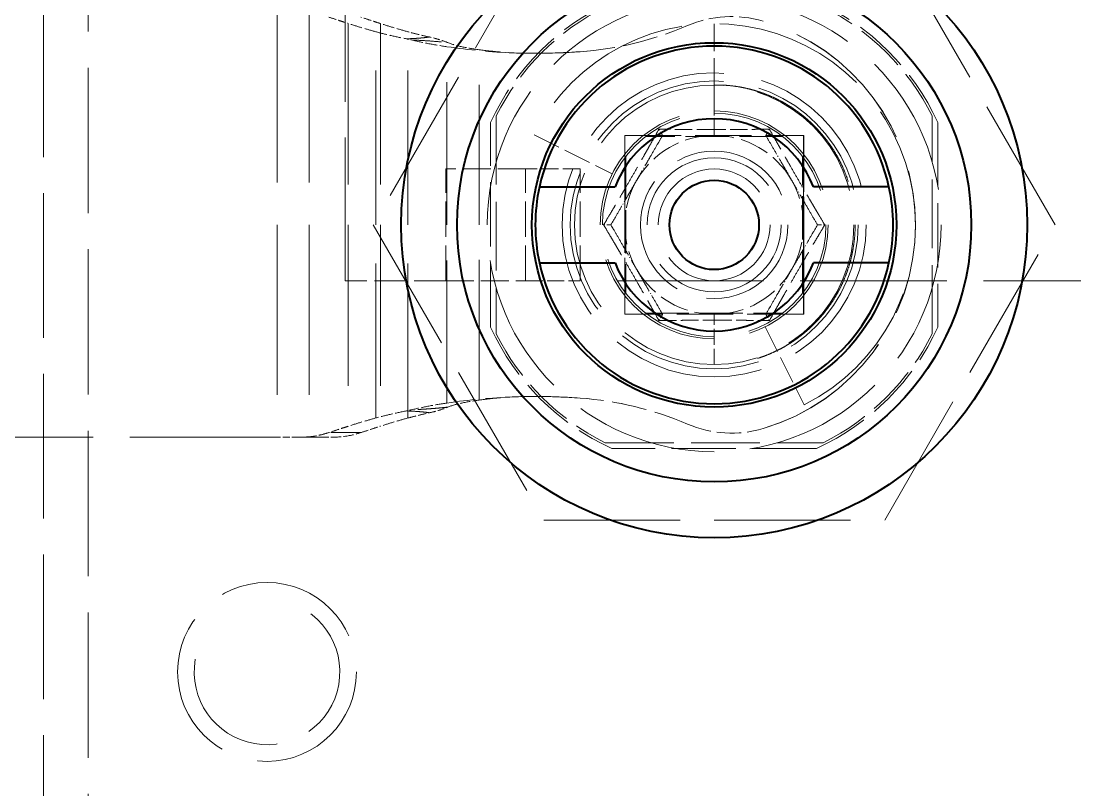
# Model space of a CAD drawing. Header units: millimetres. Extents: x 0 to 2523, y 0 to 1782.
# Drawn here: x 814.28 to 861.41, y 1137.95 to 1172.35 of the extents above; entities that cross this region are included whole.
import ezdxf

# ---------------------------------------------------------------- set-up
doc = ezdxf.new("R2010")
doc.units = ezdxf.units.MM
doc.header["$LTSCALE"] = 3
doc.linetypes.add('DASHED', pattern=[0.2067, 0.1654, -0.0413])
for name, color, linetype, lineweight in [('가려진 것(ISO)', 2, 'DASHED', 18), ('가려진 좁은 것(ISO)', 2, 'DASHED', 18), ('가시적인 것(ISO)', 3, 'Continuous', 40)]:
    doc.layers.add(name, color=color, linetype=linetype, lineweight=lineweight)

msp = doc.modelspace()

# ---------------------------------------------------------------- linework, layer by layer
at = {"layer": '가려진 것(ISO)', "ltscale": 12.901145}
msp.add_line((828.7766, 1160.733), (828.7766, 1280.733), dxfattribs=at)
at = {"layer": '가려진 것(ISO)', "ltscale": 13.03146}
msp.add_line((815.2766, 463.233), (815.2766, 1263.233), dxfattribs=at)
at = {"layer": '가려진 것(ISO)', "ltscale": 13.098612}
msp.add_line((817.2766, 465.233), (817.2766, 1261.233), dxfattribs=at)
at = {"layer": '가려진 것(ISO)', "ltscale": 12.296404}
for p, q in [((837.6516, 1176.4399), (830.0266, 1163.233)), ((860.5266, 1163.233), (852.9016, 1176.4399)), ((830.0266, 1163.233), (837.6516, 1150.0261)), ((852.9016, 1150.0261), (860.5266, 1163.233)), ((837.6516, 1150.0261), (852.9016, 1150.0261))]:
    msp.add_line(p, q, dxfattribs=at)
at = {"layer": '가려진 것(ISO)', "ltscale": 6.187803}
for p, q in [((835.5266, 1168.1061), (835.5266, 1158.3598)), ((855.0266, 1158.3598), (855.0266, 1168.1061)), ((840.4034, 1153.483), (850.1497, 1153.483))]:
    msp.add_line(p, q, dxfattribs=at)
at = {"layer": '가려진 것(ISO)', "ltscale": 5.818844}
for p, q in [((835.2766, 1158.6504), (835.2766, 1167.8156)), ((855.2766, 1167.8156), (855.2766, 1158.6504)), ((849.8591, 1153.233), (840.694, 1153.233))]:
    msp.add_line(p, q, dxfattribs=at)
at = {"layer": '가려진 것(ISO)', "ltscale": 2.476006}
for p, q in [((837.2261, 1167.2567), (840.7146, 1165.5131)), ((847.5567, 1158.6711), (849.3003, 1155.1825))]:
    msp.add_line(p, q, dxfattribs=at)
at = {"layer": '가려진 것(ISO)', "ltscale": 5.079091}
for p, q in [((841.2766, 1159.233), (841.2766, 1167.233)), ((841.2783, 1159.233), (841.2783, 1167.233)), ((849.2766, 1167.233), (849.2766, 1159.233)), ((849.2783, 1167.233), (849.2783, 1159.233))]:
    msp.add_line(p, q, dxfattribs=at)
at = {"layer": '가려진 것(ISO)', "ltscale": 2.539495}
for p, q in [((841.2766, 1167.233), (841.2783, 1167.233)), ((841.2766, 1159.233), (841.2783, 1159.233)), ((846.0481, 1153.9164), (846.0498, 1153.9164))]:
    msp.add_line(p, q, dxfattribs=at)
at = {"layer": '가려진 것(ISO)', "ltscale": 5.079092}
for p, q in [((841.2783, 1167.233), (849.2783, 1167.233)), ((849.2783, 1159.233), (841.2783, 1159.233))]:
    msp.add_line(p, q, dxfattribs=at)
at = {"layer": '가려진 것(ISO)', "ltscale": 3.892509}
for p, q in [((848.3421, 1167.183), (842.211, 1167.183)), ((841.3266, 1166.2985), (841.3266, 1160.1674)), ((849.2266, 1160.1674), (849.2266, 1166.2985)), ((842.211, 1159.283), (848.3421, 1159.283))]:
    msp.add_line(p, q, dxfattribs=at)
at = {"layer": '가려진 것(ISO)', "ltscale": 3.174394}
for p, q in [((833.2783, 1160.733), (833.2783, 1165.733)), ((839.2783, 1160.733), (839.2783, 1165.733)), ((839.2789, 1160.733), (839.2789, 1165.733))]:
    msp.add_line(p, q, dxfattribs=at)
at = {"layer": '가려진 것(ISO)', "ltscale": 2.520347}
for p, q in [((836.844, 1165.733), (833.2783, 1165.733)), ((833.2783, 1160.733), (836.844, 1160.733))]:
    msp.add_line(p, q, dxfattribs=at)
at = {"layer": '가려진 것(ISO)', "ltscale": 1.545837}
for p, q in [((839.2789, 1165.733), (836.844, 1165.733)), ((836.844, 1160.733), (839.2789, 1160.733))]:
    msp.add_line(p, q, dxfattribs=at)
at = {"layer": '가려진 것(ISO)', "ltscale": 2.858026}
msp.add_line((833.2783, 1160.733), (828.7766, 1160.733), dxfattribs=at)
at = {"layer": '가려진 것(ISO)', "ltscale": 13.228595}
msp.add_line((1101.7766, 1160.733), (839.2789, 1160.733), dxfattribs=at)
at = {"layer": '가려진 것(ISO)', "ltscale": 13.266974}
msp.add_line((825.7306, 1153.733), (809.2769, 1153.733), dxfattribs=at)
at = {"layer": '가려진 것(ISO)', "ltscale": 0.617843}
msp.add_line((826.6978, 1153.733), (825.7306, 1153.733), dxfattribs=at)
at = {"layer": '가려진 것(ISO)', "ltscale": 2.698401}
msp.add_line((826.6978, 1153.733), (828.133, 1153.733), dxfattribs=at)
at = {"layer": '가려진 것(ISO)', "ltscale": 12.855655}
msp.add_circle((845.2766, 1163.233), 10.15, dxfattribs=at)
at = {"layer": '가려진 것(ISO)', "ltscale": 13.780249}
msp.add_circle((845.2766, 1163.233), 6.8, dxfattribs=at)
at = {"layer": '가려진 것(ISO)', "ltscale": 12.918983}
msp.add_circle((845.2766, 1163.233), 5.1, dxfattribs=at)
at = {"layer": '가려진 것(ISO)', "ltscale": 12.665669}
for radius in [5, 2.5]:
    msp.add_circle((845.2766, 1163.233), radius, dxfattribs=at)
at = {"layer": '가려진 것(ISO)', "ltscale": 15.198803}
msp.add_circle((845.2766, 1163.233), 3, dxfattribs=at)
at = {"layer": '가려진 것(ISO)', "ltscale": 13.510047}
msp.add_circle((825.2766, 1143.233), 4, dxfattribs=at)
at = {"layer": '가려진 것(ISO)', "ltscale": 4.968216}
for start, end in [(114.61998, 155.38002), (24.61998, 65.38002), (204.61998, 245.38002), (294.61998, 335.38002)]:
    msp.add_arc((845.2766, 1163.233), 11, start, end, dxfattribs=at)
at = {"layer": '가려진 것(ISO)', "ltscale": 4.455295}
for start, end in [(116.55631, 153.44369), (26.55631, 63.44369), (206.55631, 243.44369), (296.55631, 333.44369)]:
    msp.add_arc((845.2766, 1163.233), 10.9, start, end, dxfattribs=at)
at = {"layer": '가려진 것(ISO)', "ltscale": 13.73512}
msp.add_arc((845.2766, 1163.233), 9, 296.55631, 153.44369, dxfattribs=at)
at = {"layer": '가려진 것(ISO)', "ltscale": 2.659358}
for start, end in [(90, 150), (30, 90), (150, 210), (330, 30), (210, 270), (270, 330)]:
    msp.add_arc((845.2766, 1163.233), 4, start, end, dxfattribs=at)
at = {"layer": '가려진 것(ISO)', "ltscale": 12.371826}
msp.add_arc((825.2766, 1143.233), 3.256, 170, 80, dxfattribs=at)
at = {"layer": '가려진 것(ISO)', "ltscale": 2.19112}
for centre, major_axis, start_param, end_param in [((846.0481, 1167.5496), (-1.9645, 4.5979), 5.5929275, 6.2831853), ((846.0498, 1167.5496), (1.4128, 4.7962), 0, 0.6902579), ((846.0481, 1158.9164), (1.4128, -4.7962), 5.5929273, 6.2831853), ((846.0498, 1158.9164), (-1.9645, -4.5979), 0, 0.690258)]:
    msp.add_ellipse(centre, major_axis=major_axis, ratio=0.9999999, start_param=start_param, end_param=end_param, dxfattribs=at)
at = {"layer": '가려진 것(ISO)', "ltscale": 13.117392}
for centre, major_axis, start_param, end_param in [((844.7766, 1163.233), (0, 9.5), 3.4280583, 5.9967198), ((844.7783, 1163.233), (0, -9.5), 0.2864657, 2.8551271)]:
    msp.add_ellipse(centre, major_axis=major_axis, ratio=0.9999999, start_param=start_param, end_param=end_param, dxfattribs=at)
at = {"layer": '가려진 것(ISO)', "ltscale": 3.154497}
for centre, major_axis, start_param, end_param in [((838.1899, 1185.9411), (0, -15), 0.0725483, 0.4037923), ((838.1916, 1185.9411), (0, -15), 0.0725482, 0.4037923), ((838.1899, 1140.5248), (0, 15), 5.879393, 6.2106371), ((838.1916, 1140.5248), (0, 15), 5.879393, 6.2106371)]:
    msp.add_ellipse(centre, major_axis=major_axis, ratio=0.9999999, start_param=start_param, end_param=end_param, dxfattribs=at)
at = {"layer": '가려진 것(ISO)', "ltscale": 0.690815}
for points, knots in [([(828.039, 1172.5268), (828.1991, 1172.4738), (828.3522, 1172.4234), (828.498, 1172.3757), (828.6153, 1172.3373), (828.7279, 1172.3005), (828.8356, 1172.2655), (828.8617, 1172.257), (828.8875, 1172.2486), (828.913, 1172.2403)], [0, 0, 0, 0, 0.5, 0.5, 0.5, 0.9025059, 0.9025059, 0.9025059, 1, 1, 1, 1]), ([(828.913, 1154.2256), (828.8875, 1154.2173), (828.8617, 1154.209), (828.8356, 1154.2005), (828.7279, 1154.1654), (828.6153, 1154.1287), (828.498, 1154.0903), (828.3522, 1154.0425), (828.1991, 1153.9922), (828.039, 1153.9392)], [0, 0, 0, 0, 0.0974908, 0.0974908, 0.0974908, 0.5, 0.5, 0.5, 1, 1, 1, 1])]:
    msp.add_open_spline(points, degree=3, knots=knots, dxfattribs=at)
at = {"layer": '가려진 것(ISO)', "ltscale": 1.037947}
for points, knots in [([(830.1422, 1171.8725), (829.9365, 1171.9288), (829.7311, 1171.9876), (829.3214, 1172.1102), (829.1169, 1172.174), (828.913, 1172.2403)], [-0.16348834, -0.16348834, -0.16348834, -0.16348834, -0.08174464, -0.08174464, -0.000001, -0.000001, -0.000001, -0.000001]), ([(831.5775, 1171.8725), (831.3718, 1171.9288), (831.1664, 1171.9876), (830.7567, 1172.1102), (830.5522, 1172.174), (830.3483, 1172.2403)], [-0.16348865, -0.16348865, -0.16348865, -0.16348865, -0.08174478, -0.08174478, -0.000001, -0.000001, -0.000001, -0.000001]), ([(830.1422, 1154.5935), (829.9365, 1154.5372), (829.7311, 1154.4784), (829.3214, 1154.3558), (829.1169, 1154.292), (828.913, 1154.2256)], [-0.16348834, -0.16348834, -0.16348834, -0.16348834, -0.08174464, -0.08174464, -0.000001, -0.000001, -0.000001, -0.000001]), ([(831.5775, 1154.5935), (831.3718, 1154.5372), (831.1664, 1154.4784), (830.7567, 1154.3558), (830.5522, 1154.2919), (830.3483, 1154.2256)], [-0.16348865, -0.16348865, -0.16348865, -0.16348865, -0.08174478, -0.08174478, -0.000001, -0.000001, -0.000001, -0.000001])]:
    msp.add_open_spline(points, degree=3, knots=knots, dxfattribs=at)
at = {"layer": '가려진 것(ISO)', "ltscale": 0.690919}
for points, knots in [([(830.3483, 1172.2403), (830.3224, 1172.2487), (830.2963, 1172.2572), (830.2698, 1172.2659), (830.1624, 1172.3008), (830.0501, 1172.3374), (829.9332, 1172.3757), (829.7874, 1172.4235), (829.6342, 1172.4738), (829.4742, 1172.5268)], [0, 0, 0, 0, 0.0988299, 0.0988299, 0.0988299, 0.5, 0.5, 0.5, 1, 1, 1, 1]), ([(829.4742, 1153.9392), (829.6344, 1153.9922), (829.7875, 1154.0426), (829.9333, 1154.0903), (830.0503, 1154.1286), (830.1625, 1154.1652), (830.2698, 1154.2001), (830.2963, 1154.2087), (830.3224, 1154.2172), (830.3483, 1154.2256)], [0, 0, 0, 0, 0.5, 0.5, 0.5, 0.9010945, 0.9010945, 0.9010945, 1, 1, 1, 1])]:
    msp.add_open_spline(points, degree=3, knots=knots, dxfattribs=at)
at = {"layer": '가려진 것(ISO)', "ltscale": 1.033177}
for points, knots in [([(830.1422, 1171.8725), (830.3444, 1171.8171), (830.5596, 1171.7628), (831.0183, 1171.6563), (831.2616, 1171.6044), (831.5137, 1171.5551)], [-0.16282276, -0.16282276, -0.16282276, -0.16282276, -0.08246392, -0.08246392, -0.000001, -0.000001, -0.000001, -0.000001]), ([(831.5137, 1154.9108), (831.2616, 1154.8616), (831.0183, 1154.8097), (830.5597, 1154.7032), (830.3444, 1154.6489), (830.1422, 1154.5935)], [0.000001, 0.000001, 0.000001, 0.000001, 0.08245258, 0.08245258, 0.16282276, 0.16282276, 0.16282276, 0.16282276])]:
    msp.add_open_spline(points, degree=3, knots=knots, dxfattribs=at)
at = {"layer": '가려진 것(ISO)', "ltscale": 0.746982}
msp.add_open_spline([(832.5436, 1171.6382), (832.3661, 1171.6764), (832.1965, 1171.7152), (832.0353, 1171.7544), (831.8741, 1171.7936), (831.7214, 1171.8331), (831.5775, 1171.8725)], degree=3, knots=[0, 0, 0, 0, 0.5, 0.5, 0.5, 1, 1, 1, 1], dxfattribs=at)
at = {"layer": '가려진 것(ISO)', "ltscale": 0.156232}
for points, knots in [([(831.5137, 1171.5551), (831.5514, 1171.5478), (831.5891, 1171.5399), (831.6647, 1171.5233), (831.7026, 1171.5144), (831.7405, 1171.5051)], [0.000001, 0.000001, 0.000001, 0.000001, 0.012313333, 0.012313333, 0.024625639, 0.024625639, 0.024625639, 0.024625639]), ([(831.7405, 1154.9609), (831.7026, 1154.9515), (831.6647, 1154.9427), (831.5891, 1154.926), (831.5514, 1154.9182), (831.5137, 1154.9108)], [0.000001, 0.000001, 0.000001, 0.000001, 0.01231331, 0.01231331, 0.024625646, 0.024625646, 0.024625646, 0.024625646])]:
    msp.add_open_spline(points, degree=3, knots=knots, dxfattribs=at)
at = {"layer": '가려진 것(ISO)', "ltscale": 1.041271}
for points, knots in [([(831.7405, 1171.5051), (831.9933, 1171.4429), (832.254, 1171.3879), (832.7849, 1171.288), (833.0542, 1171.2434), (833.3246, 1171.2033)], [-0.16423316, -0.16423316, -0.16423316, -0.16423316, -0.08209167, -0.08209167, -0.00008865, -0.00008865, -0.00008865, -0.00008865]), ([(833.3246, 1155.2626), (833.0543, 1155.2225), (832.7851, 1155.178), (832.2542, 1155.0781), (831.9934, 1155.023), (831.7405, 1154.9609)], [0.00008865, 0.00008865, 0.00008865, 0.00008865, 0.0820562, 0.0820562, 0.16423317, 0.16423317, 0.16423317, 0.16423317])]:
    msp.add_open_spline(points, degree=3, knots=knots, dxfattribs=at)
at = {"layer": '가려진 것(ISO)', "ltscale": 0.580682}
msp.add_open_spline([(833.3611, 1171.3867), (833.2239, 1171.442), (833.0866, 1171.4905), (832.9501, 1171.5323), (832.8136, 1171.5742), (832.6779, 1171.6094), (832.5436, 1171.6382)], degree=3, knots=[0, 0, 0, 0, 0.5, 0.5, 0.5, 1, 1, 1, 1], dxfattribs=at)
at = {"layer": '가려진 것(ISO)', "ltscale": 0.923971}
for points, knots in [([(834.7599, 1171.0708), (834.5035, 1171.106), (834.2476, 1171.1468), (833.7611, 1171.2516), (833.5468, 1171.3118), (833.3611, 1171.3867)], [0.000001, 0.000001, 0.000001, 0.000001, 0.07765173, 0.07765173, 0.15274647, 0.15274647, 0.15274647, 0.15274647]), ([(833.3611, 1155.0793), (833.5445, 1155.1532), (833.7558, 1155.2128), (834.2415, 1155.3182), (834.5004, 1155.3596), (834.7599, 1155.3951)], [-0.15257167, -0.15257167, -0.15257167, -0.15257167, -0.07857682, -0.07857682, -0.000001, -0.000001, -0.000001, -0.000001])]:
    msp.add_open_spline(points, degree=3, knots=knots, dxfattribs=at)
at = {"layer": '가려진 것(ISO)', "ltscale": 3.790577}
for points in [[(839.2789, 1170.9806), (838.2864, 1170.9085), (837.2906, 1170.8909), (835.3009, 1170.9654), (834.309, 1171.0572), (833.3246, 1171.2033)], [(839.2789, 1155.4854), (838.2864, 1155.5575), (837.2906, 1155.575), (835.3009, 1155.5006), (834.309, 1155.4087), (833.3246, 1155.2626)]]:
    msp.add_open_spline(points, degree=3, knots=[-0.59728772, -0.59728772, -0.59728772, -0.59728772, -0.29865558, -0.29865558, -0.00008864, -0.00008864, -0.00008864, -0.00008864], dxfattribs=at)
at = {"layer": '가려진 것(ISO)', "ltscale": 2.873697}
for points in [[(839.2772, 1170.9806), (838.6292, 1170.9335), (837.9339, 1170.9129), (837.3485, 1170.9092), (836.763, 1170.9056), (836.2874, 1170.9188), (835.7365, 1170.9642), (835.4221, 1170.9902), (835.0833, 1171.0265), (834.7599, 1171.0708)], [(839.2772, 1155.4854), (838.6292, 1155.5324), (837.9339, 1155.5531), (837.3485, 1155.5567), (836.763, 1155.5604), (836.2874, 1155.5471), (835.7365, 1155.5017), (835.4221, 1155.4758), (835.0833, 1155.4394), (834.7599, 1155.3951)]]:
    msp.add_open_spline(points, degree=3, knots=[0, 0, 0, 0, 0.3890197, 0.3890197, 0.3890197, 0.7780394, 0.7780394, 0.7780394, 1, 1, 1, 1], dxfattribs=at)
at = {"layer": '가려진 것(ISO)', "ltscale": 0.356764}
for points in [[(842.9672, 1167.233), (842.9672, 1167.233), (842.9637, 1167.2389), (842.9502, 1167.2623), (842.9397, 1167.2806), (842.9114, 1167.3296), (842.8929, 1167.3616), (842.852, 1167.4325), (842.8296, 1167.4712), (842.8056, 1167.5128), (842.8051, 1167.5136), (842.8047, 1167.5145)], [(847.586, 1159.233), (847.586, 1159.233), (847.5894, 1159.227), (847.6029, 1159.2037), (847.6134, 1159.1854), (847.6417, 1159.1364), (847.6602, 1159.1043), (847.7012, 1159.0334), (847.7235, 1158.9947), (847.7475, 1158.9532), (847.748, 1158.9523), (847.7485, 1158.9515)]]:
    msp.add_open_spline(points, degree=3, knots=[0.000007253, 0.000007253, 0.000007253, 0.000007253, 0.012182988, 0.012182988, 0.025541036, 0.025541036, 0.040859243, 0.040859243, 0.055840117, 0.055840117, 0.056151409, 0.056151409, 0.056151409, 0.056151409], dxfattribs=at)
at = {"layer": '가려진 것(ISO)', "ltscale": 0.356759}
for points, knots in [([(847.586, 1167.233), (847.586, 1167.233), (847.5894, 1167.2389), (847.6029, 1167.2623), (847.6134, 1167.2806), (847.6417, 1167.3296), (847.6602, 1167.3616), (847.7012, 1167.4325), (847.7235, 1167.4712), (847.7475, 1167.5128), (847.748, 1167.5136), (847.7485, 1167.5145)], [-0.056046369, -0.056046369, -0.056046369, -0.056046369, -0.043826559, -0.043826559, -0.030415995, -0.030415995, -0.015038694, -0.015038694, 0, 0, 0.000312487, 0.000312487, 0.000312487, 0.000312487]), ([(842.9672, 1159.233), (842.9672, 1159.233), (842.9637, 1159.227), (842.9502, 1159.2037), (842.9397, 1159.1854), (842.9114, 1159.1364), (842.8929, 1159.1044), (842.852, 1159.0334), (842.8296, 1158.9947), (842.8056, 1158.9532), (842.8051, 1158.9523), (842.8047, 1158.9515)], [-0.056046371, -0.056046371, -0.056046371, -0.056046371, -0.043826559, -0.043826559, -0.030415995, -0.030415995, -0.015038694, -0.015038694, 0, 0, 0.000312487, 0.000312487, 0.000312487, 0.000312487])]:
    msp.add_open_spline(points, degree=3, knots=knots, dxfattribs=at)
at = {"layer": '가려진 것(ISO)', "ltscale": 2.94755}
for points in [[(842.9672, 1167.233), (842.8885, 1167.0967), (842.8049, 1166.952), (842.7155, 1166.797), (842.626, 1166.6421), (842.5307, 1166.4769), (842.432, 1166.3061), (842.3334, 1166.1352), (842.2314, 1165.9587), (842.1276, 1165.7789), (842.0238, 1165.5991), (841.9181, 1165.416), (841.8125, 1165.233), (841.7068, 1165.0499), (841.6011, 1164.8669), (841.4973, 1164.6871), (841.3935, 1164.5073), (841.2916, 1164.3307), (841.1929, 1164.1599), (841.0943, 1163.989), (840.9989, 1163.8239), (840.9095, 1163.6689), (840.82, 1163.514), (840.7364, 1163.3692), (840.6578, 1163.233)], [(847.586, 1159.233), (847.6646, 1159.3692), (847.7482, 1159.514), (847.8377, 1159.6689), (847.9271, 1159.8239), (848.0225, 1159.989), (848.1211, 1160.1599), (848.2198, 1160.3307), (848.3217, 1160.5073), (848.4255, 1160.6871), (848.5293, 1160.8669), (848.635, 1161.0499), (848.7407, 1161.233), (848.8463, 1161.416), (848.952, 1161.5991), (849.0558, 1161.7789), (849.1596, 1161.9587), (849.2616, 1162.1352), (849.3602, 1162.3061), (849.4589, 1162.4769), (849.5542, 1162.6421), (849.6437, 1162.797), (849.7331, 1162.952), (849.8167, 1163.0967), (849.8953, 1163.2329)]]:
    msp.add_open_spline(points, degree=3, knots=[0, 0, 0, 0, 0.125, 0.125, 0.125, 0.25, 0.25, 0.25, 0.375, 0.375, 0.375, 0.5, 0.5, 0.5, 0.625, 0.625, 0.625, 0.75, 0.75, 0.75, 0.875, 0.875, 0.875, 1, 1, 1, 1], dxfattribs=at)
at = {"layer": '가려진 것(ISO)', "ltscale": 0.319888}
for points in [[(842.9672, 1167.233), (842.8843, 1167.0895), (842.8013, 1166.9457), (842.7181, 1166.8016)], [(847.586, 1159.233), (847.6688, 1159.3764), (847.7518, 1159.5202), (847.835, 1159.6643)]]:
    msp.add_open_spline(points, degree=3, dxfattribs=at)
at = {"layer": '가려진 것(ISO)', "ltscale": 2.947551}
for points in [[(849.8953, 1163.233), (849.8167, 1163.3692), (849.7331, 1163.514), (849.6437, 1163.6689), (849.5542, 1163.8239), (849.4589, 1163.989), (849.3602, 1164.1599), (849.2616, 1164.3307), (849.1596, 1164.5073), (849.0558, 1164.6871), (848.952, 1164.8669), (848.8463, 1165.0499), (848.7407, 1165.233), (848.635, 1165.416), (848.5293, 1165.5991), (848.4255, 1165.7789), (848.3217, 1165.9587), (848.2198, 1166.1352), (848.1211, 1166.3061), (848.0225, 1166.4769), (847.9271, 1166.6421), (847.8377, 1166.797), (847.7482, 1166.952), (847.6646, 1167.0967), (847.586, 1167.233)], [(840.6578, 1163.2329), (840.7364, 1163.0967), (840.82, 1162.952), (840.9095, 1162.797), (840.9989, 1162.6421), (841.0943, 1162.4769), (841.1929, 1162.3061), (841.2916, 1162.1352), (841.3935, 1161.9587), (841.4973, 1161.7789), (841.6011, 1161.5991), (841.7068, 1161.416), (841.8125, 1161.233), (841.9181, 1161.0499), (842.0238, 1160.8669), (842.1276, 1160.6871), (842.2314, 1160.5073), (842.3334, 1160.3307), (842.432, 1160.1599), (842.5307, 1159.989), (842.626, 1159.8239), (842.7155, 1159.6689), (842.8049, 1159.514), (842.8885, 1159.3692), (842.9672, 1159.233)]]:
    msp.add_open_spline(points, degree=3, knots=[0, 0, 0, 0, 0.125, 0.125, 0.125, 0.25, 0.25, 0.25, 0.375, 0.375, 0.375, 0.5, 0.5, 0.5, 0.625, 0.625, 0.625, 0.75, 0.75, 0.75, 0.875, 0.875, 0.875, 1, 1, 1, 1], dxfattribs=at)
at = {"layer": '가려진 것(ISO)', "ltscale": 0.319816}
for points in [[(847.835, 1166.8017), (847.7518, 1166.9458), (847.6688, 1167.0896), (847.586, 1167.233)], [(842.7182, 1159.6642), (842.8014, 1159.5202), (842.8844, 1159.3764), (842.9672, 1159.233)]]:
    msp.add_open_spline(points, degree=3, dxfattribs=at)
at = {"layer": '가려진 것(ISO)', "ltscale": 0.413316}
for points in [[(842.4399, 1166.3198), (842.332, 1166.1328), (842.2237, 1165.9453), (842.1153, 1165.7575)], [(848.1132, 1160.1462), (848.2212, 1160.3332), (848.3294, 1160.5207), (848.4378, 1160.7084)]]:
    msp.add_open_spline(points, degree=3, dxfattribs=at)
at = {"layer": '가려진 것(ISO)', "ltscale": 0.413627}
for points in [[(848.4379, 1165.7574), (848.3295, 1165.9452), (848.2211, 1166.1329), (848.113, 1166.3201)], [(842.1152, 1160.7086), (842.2237, 1160.5207), (842.332, 1160.3331), (842.4401, 1160.1459)]]:
    msp.add_open_spline(points, degree=3, dxfattribs=at)
at = {"layer": '가려진 것(ISO)', "ltscale": 0.410559}
for points in [[(841.5087, 1164.7068), (841.401, 1164.5203), (841.2935, 1164.334), (841.1862, 1164.1483)], [(849.0445, 1161.7592), (849.1521, 1161.9456), (849.2597, 1162.1319), (849.3669, 1162.3177)]]:
    msp.add_open_spline(points, degree=3, dxfattribs=at)
at = {"layer": '가려진 것(ISO)', "ltscale": 0.41055}
for points in [[(849.3669, 1164.1483), (849.2597, 1164.334), (849.1521, 1164.5203), (849.0445, 1164.7068)], [(841.1862, 1162.3177), (841.2935, 1162.1319), (841.401, 1161.9456), (841.5087, 1161.7592)]]:
    msp.add_open_spline(points, degree=3, dxfattribs=at)
at = {"layer": '가려진 것(ISO)', "ltscale": 0.320456}
for points in [[(840.9073, 1163.6651), (840.8239, 1163.5207), (840.7407, 1163.3767), (840.6578, 1163.233)], [(849.8954, 1163.233), (849.8124, 1163.3767), (849.7292, 1163.5207), (849.6459, 1163.6651)], [(840.6578, 1163.233), (840.7407, 1163.0893), (840.8239, 1162.9452), (840.9073, 1162.8008)], [(849.6459, 1162.8008), (849.7292, 1162.9452), (849.8124, 1163.0893), (849.8954, 1163.233)]]:
    msp.add_open_spline(points, degree=3, dxfattribs=at)
at = {"layer": '가려진 것(ISO)', "ltscale": 0.356819}
for points, knots in [([(840.6578, 1163.233), (840.6578, 1163.233), (840.6509, 1163.233), (840.624, 1163.233), (840.6029, 1163.233), (840.5462, 1163.233), (840.5093, 1163.233), (840.4274, 1163.233), (840.3827, 1163.233), (840.3347, 1163.233), (840.3337, 1163.233), (840.3327, 1163.233)], [-0.056055776, -0.056055776, -0.056055776, -0.056055776, -0.043849048, -0.043849048, -0.030415241, -0.030415241, -0.015046721, -0.015046721, 0, 0, 0.000314742, 0.000314742, 0.000314742, 0.000314742]), ([(849.8954, 1163.233), (849.8953, 1163.233), (849.9022, 1163.233), (849.9291, 1163.233), (849.9503, 1163.233), (850.0069, 1163.233), (850.0439, 1163.233), (850.1257, 1163.233), (850.1704, 1163.233), (850.2184, 1163.233), (850.2194, 1163.233), (850.2204, 1163.233)], [-0.056055727, -0.056055727, -0.056055727, -0.056055727, -0.043846592, -0.043846592, -0.030415241, -0.030415241, -0.015046721, -0.015046721, 0, 0, 0.000314742, 0.000314742, 0.000314742, 0.000314742])]:
    msp.add_open_spline(points, degree=3, knots=knots, dxfattribs=at)
at = {"layer": '가려진 것(ISO)', "ltscale": 0.746983}
msp.add_open_spline([(831.5775, 1154.5935), (831.7213, 1154.6329), (831.874, 1154.6723), (832.0352, 1154.7115), (832.1963, 1154.7507), (832.366, 1154.7896), (832.5436, 1154.8277)], degree=3, knots=[0, 0, 0, 0, 0.5, 0.5, 0.5, 1, 1, 1, 1], dxfattribs=at)
at = {"layer": '가려진 것(ISO)', "ltscale": 0.580681}
msp.add_open_spline([(832.5436, 1154.8277), (832.6774, 1154.8565), (832.8129, 1154.8916), (832.9493, 1154.9334), (833.0858, 1154.9752), (833.2233, 1155.0238), (833.3611, 1155.0793)], degree=3, knots=[0, 0, 0, 0, 0.5, 0.5, 0.5, 1, 1, 1, 1], dxfattribs=at)
at = {"layer": '가려진 것(ISO)', "ltscale": 0.917664}
msp.add_open_spline([(828.039, 1153.9392), (827.9083, 1153.8964), (827.7731, 1153.8591), (827.3342, 1153.7648), (827.0159, 1153.7345), (826.6978, 1153.733)], degree=3, knots=[3.71149206, 3.71149206, 3.71149206, 3.71149206, 3.75511823, 3.75511823, 3.84916664, 3.84916664, 3.84916664, 3.84916664], dxfattribs=at)
at = {"layer": '가려진 것(ISO)', "ltscale": 0.917635}
msp.add_open_spline([(828.133, 1153.733), (828.4512, 1153.7345), (828.7694, 1153.7648), (829.2083, 1153.8591), (829.3435, 1153.8964), (829.4742, 1153.9392)], degree=3, knots=[-3.84910613, -3.84910613, -3.84910613, -3.84910613, -3.75506018, -3.75506018, -3.71143601, -3.71143601, -3.71143601, -3.71143601], dxfattribs=at)
at = {"layer": '가려진 좁은 것(ISO)', "ltscale": 15.320109}
for p, q in [((825.7306, 1172.733), (825.7306, 1153.733)), ((827.1659, 1172.733), (827.1659, 1153.733))]:
    msp.add_line(p, q, dxfattribs=at)
at = {"layer": '가려진 좁은 것(ISO)', "ltscale": 14.52563}
msp.add_line((828.913, 1172.2403), (828.913, 1154.2256), dxfattribs=at)
at = {"layer": '가려진 좁은 것(ISO)', "ltscale": 14.525633}
msp.add_line((830.3483, 1172.2403), (830.3483, 1154.2256), dxfattribs=at)
at = {"layer": '가려진 좁은 것(ISO)', "ltscale": 2.476006}
msp.add_line((845.2774, 1172.233), (845.2774, 1168.333), dxfattribs=at)
at = {"layer": '가려진 좁은 것(ISO)', "ltscale": 2.539495}
for p, q in [((847.4609, 1172.3458), (847.4626, 1172.3458)), ((844.0836, 1172.1475), (844.0853, 1172.1475)), ((839.2789, 1170.9806), (839.2772, 1170.9806)), ((839.2789, 1155.4854), (839.2772, 1155.4854)), ((844.0836, 1154.3185), (844.0853, 1154.3185)), ((847.4609, 1154.1201), (847.4626, 1154.1201))]:
    msp.add_line(p, q, dxfattribs=at)
at = {"layer": '가려진 좁은 것(ISO)', "ltscale": 13.932405}
msp.add_line((830.1422, 1154.5935), (830.1422, 1171.8725), dxfattribs=at)
at = {"layer": '가려진 좁은 것(ISO)', "ltscale": 13.932404}
msp.add_line((831.5775, 1154.5935), (831.5775, 1171.8725), dxfattribs=at)
at = {"layer": '가려진 좁은 것(ISO)', "ltscale": 12.853303}
msp.add_line((833.3246, 1155.2626), (833.3246, 1171.2033), dxfattribs=at)
at = {"layer": '가려진 좁은 것(ISO)', "ltscale": 12.639679}
msp.add_line((834.7599, 1155.3951), (834.7599, 1171.0708), dxfattribs=at)
at = {"layer": '가려진 좁은 것(ISO)', "ltscale": 1.428422}
for p, q in [((845.2766, 1167.233), (845.2766, 1169.483)), ((845.2766, 1156.983), (845.2766, 1159.233))]:
    msp.add_line(p, q, dxfattribs=at)
at = {"layer": '가려진 좁은 것(ISO)', "ltscale": 0.31017}
for p, q in [((845.2766, 1167.4962), (845.2766, 1167.233)), ((845.2766, 1158.9698), (845.2766, 1159.233))]:
    msp.add_line(p, q, dxfattribs=at)
at = {"layer": '가려진 좁은 것(ISO)', "ltscale": 5.079091}
msp.add_line((849.2766, 1159.233), (849.2766, 1167.233), dxfattribs=at)
at = {"layer": '가려진 좁은 것(ISO)', "ltscale": 0.12796}
for p, q in [((841.2783, 1166.2352), (841.2782, 1166.2351)), ((841.2782, 1160.2308), (841.2783, 1160.2307))]:
    msp.add_line(p, q, dxfattribs=at)
at = {"layer": '가려진 좁은 것(ISO)', "ltscale": 3.812028}
msp.add_line((841.2782, 1166.2351), (841.2782, 1160.2308), dxfattribs=at)
at = {"layer": '가려진 좁은 것(ISO)', "ltscale": 0.125799}
for p, q in [((849.2782, 1166.2308), (849.2783, 1166.2307)), ((849.2783, 1160.2353), (849.2782, 1160.2351))]:
    msp.add_line(p, q, dxfattribs=at)
at = {"layer": '가려진 좁은 것(ISO)', "ltscale": 3.806553}
msp.add_line((849.2782, 1160.2351), (849.2782, 1166.2308), dxfattribs=at)
at = {"layer": '가려진 좁은 것(ISO)', "ltscale": 3.174394}
msp.add_line((836.844, 1160.733), (836.844, 1165.733), dxfattribs=at)
at = {"layer": '가려진 좁은 것(ISO)', "ltscale": 2.698427}
msp.add_line((829.4742, 1153.9392), (828.039, 1153.9392), dxfattribs=at)
at = {"layer": '가려진 좁은 것(ISO)', "ltscale": 13.046878}
msp.add_circle((845.2766, 1163.233), 6.4381, dxfattribs=at)
at = {"layer": '가려진 좁은 것(ISO)', "ltscale": 12.665669}
msp.add_circle((845.2766, 1163.233), 6.25, dxfattribs=at)
at = {"layer": '가려진 좁은 것(ISO)', "ltscale": 11.145789}
msp.add_circle((845.2766, 1163.233), 3.3, dxfattribs=at)
at = {"layer": '가려진 좁은 것(ISO)', "ltscale": 2.734044}
for points, knots in [([(832.5436, 1171.6382), (832.5218, 1171.6348), (832.4993, 1171.6315), (832.4762, 1171.6283), (832.4339, 1171.6224), (832.3896, 1171.6168), (832.3432, 1171.6116), (832.3149, 1171.6084), (832.286, 1171.6053), (832.2562, 1171.6024), (832.2432, 1171.6011), (832.2301, 1171.5998), (832.2168, 1171.5986), (832.1784, 1171.595), (832.1389, 1171.5916), (832.0981, 1171.5883), (832.0619, 1171.5854), (832.0248, 1171.5827), (831.9868, 1171.5801), (831.962, 1171.5784), (831.9368, 1171.5767), (831.9113, 1171.5751), (831.902, 1171.5745), (831.8926, 1171.574), (831.8832, 1171.5734), (831.8516, 1171.5715), (831.8196, 1171.5697), (831.7869, 1171.5679), (831.7577, 1171.5663), (831.7281, 1171.5648), (831.698, 1171.5633), (831.671, 1171.562), (831.6436, 1171.5607), (831.6159, 1171.5595), (831.591, 1171.5584), (831.5657, 1171.5573), (831.5402, 1171.5562), (831.5314, 1171.5558), (831.5226, 1171.5555), (831.5137, 1171.5551)], [0, 0, 0, 0, 0.0844545, 0.0844545, 0.0844545, 0.2392845, 0.2392845, 0.2392845, 0.3333333, 0.3333333, 0.3333333, 0.3743632, 0.3743632, 0.3743632, 0.4929223, 0.4929223, 0.4929223, 0.5980553, 0.5980553, 0.5980553, 0.6666667, 0.6666667, 0.6666667, 0.6917173, 0.6917173, 0.6917173, 0.7754928, 0.7754928, 0.7754928, 0.8505712, 0.8505712, 0.8505712, 0.9180518, 0.9180518, 0.9180518, 0.9789633, 0.9789633, 0.9789633, 1, 1, 1, 1]), ([(831.5137, 1154.9108), (831.6542, 1154.9052), (831.7871, 1154.8986), (831.9112, 1154.8908), (832.0352, 1154.8831), (832.1505, 1154.8741), (832.256, 1154.8636), (832.3615, 1154.8532), (832.4572, 1154.8412), (832.5436, 1154.8277)], [0, 0, 0, 0, 0.3333333, 0.3333333, 0.3333333, 0.6666667, 0.6666667, 0.6666667, 1, 1, 1, 1])]:
    msp.add_open_spline(points, degree=3, knots=knots, dxfattribs=at)
at = {"layer": '가려진 좁은 것(ISO)', "ltscale": 2.707696}
for points, knots in [([(831.7405, 1171.5051), (831.9332, 1171.4972), (832.1249, 1171.4876), (832.3126, 1171.4759), (832.5004, 1171.4643), (832.6842, 1171.4505), (832.8603, 1171.4353), (833.0364, 1171.42), (833.2047, 1171.4033), (833.3611, 1171.3867)], [0, 0, 0, 0, 0.3333333, 0.3333333, 0.3333333, 0.6666667, 0.6666667, 0.6666667, 1, 1, 1, 1]), ([(833.3611, 1155.0793), (833.3361, 1155.0766), (833.3108, 1155.074), (833.2852, 1155.0713), (833.226, 1155.0652), (833.1652, 1155.059), (833.1031, 1155.053), (833.0418, 1155.0471), (832.9792, 1155.0412), (832.9155, 1155.0355), (832.8972, 1155.0339), (832.8788, 1155.0323), (832.8603, 1155.0307), (832.8154, 1155.0268), (832.7701, 1155.023), (832.7243, 1155.0193), (832.6627, 1155.0144), (832.6003, 1155.0096), (832.5373, 1155.0051), (832.4812, 1155.001), (832.4245, 1154.9972), (832.3675, 1154.9935), (832.3493, 1154.9923), (832.331, 1154.9912), (832.3127, 1154.99), (832.2813, 1154.9881), (832.2499, 1154.9862), (832.2183, 1154.9844), (832.1745, 1154.9818), (832.1305, 1154.9794), (832.0863, 1154.977), (832.0472, 1154.975), (832.0079, 1154.973), (831.9686, 1154.9711), (831.9336, 1154.9694), (831.8985, 1154.9677), (831.8633, 1154.9661), (831.8318, 1154.9647), (831.8003, 1154.9633), (831.7688, 1154.962), (831.7594, 1154.9616), (831.7499, 1154.9612), (831.7405, 1154.9609)], [0, 0, 0, 0, 0.0532858, 0.0532858, 0.0532858, 0.1766136, 0.1766136, 0.1766136, 0.2983371, 0.2983371, 0.2983371, 0.3333333, 0.3333333, 0.3333333, 0.4182823, 0.4182823, 0.4182823, 0.5324802, 0.5324802, 0.5324802, 0.6341594, 0.6341594, 0.6341594, 0.6666667, 0.6666667, 0.6666667, 0.7223421, 0.7223421, 0.7223421, 0.7996501, 0.7996501, 0.7996501, 0.8681126, 0.8681126, 0.8681126, 0.9291059, 0.9291059, 0.9291059, 0.9836748, 0.9836748, 0.9836748, 1, 1, 1, 1])]:
    msp.add_open_spline(points, degree=3, knots=knots, dxfattribs=at)
at = {"layer": '가려진 좁은 것(ISO)', "ltscale": 0.001011}
msp.add_open_spline([(841.1646, 1171.2387), (841.1646, 1171.2387), (841.1646, 1171.2387), (841.1646, 1171.2387)], degree=3, dxfattribs=at)
at = {"layer": '가려진 좁은 것(ISO)', "ltscale": 15.938072}
msp.add_open_spline([(845.2766, 1169.483), (845.2766, 1169.483), (845.2766, 1169.483), (845.2766, 1169.4831), (845.2766, 1169.4831), (845.2767, 1169.4832), (845.2768, 1169.4833), (845.2771, 1169.4835), (845.2775, 1169.4836), (845.2782, 1169.4839), (845.2786, 1169.4839), (845.281, 1169.4845), (845.2832, 1169.4848), (845.2877, 1169.4853), (845.2901, 1169.4855), (845.2971, 1169.4861), (845.3017, 1169.4864), (845.3203, 1169.4875), (845.3349, 1169.488), (845.3646, 1169.4888), (845.3797, 1169.4891), (845.4257, 1169.4897), (845.4571, 1169.4897), (845.5511, 1169.4887), (845.6139, 1169.4868), (845.7645, 1169.4799), (845.8626, 1169.4729), (846.0627, 1169.4535), (846.1648, 1169.441), (846.3683, 1169.4107), (846.4696, 1169.393), (846.6668, 1169.3534), (846.7627, 1169.3316), (846.9361, 1169.2881), (847.02, 1169.2653), (847.1897, 1169.215), (847.2755, 1169.1877), (847.4474, 1169.1285), (847.5337, 1169.0967), (847.7056, 1169.0289), (847.7913, 1168.9929), (847.9609, 1168.9172), (848.0448, 1168.8774), (848.21, 1168.7945), (848.2912, 1168.7514), (848.4501, 1168.6628), (848.5276, 1168.6172), (848.6783, 1168.5243), (848.7514, 1168.4771), (848.8779, 1168.3916), (848.9347, 1168.3519), (849.0489, 1168.2692), (849.1063, 1168.2262), (849.2207, 1168.1371), (849.2778, 1168.091), (849.3908, 1167.9965), (849.4468, 1167.9479), (849.5571, 1167.8489), (849.6113, 1167.7984), (849.7174, 1167.696), (849.7692, 1167.6442), (849.87, 1167.5399), (849.9189, 1167.4874), (850.0134, 1167.3827), (850.0589, 1167.3305), (850.1665, 1167.203), (850.2318, 1167.1219), (850.3609, 1166.9525), (850.4247, 1166.8643), (850.5476, 1166.6845), (850.6067, 1166.593), (850.7177, 1166.4112), (850.7695, 1166.3209), (850.8759, 1166.1255), (850.933, 1166.013), (851.0417, 1165.7812), (851.0933, 1165.6618), (851.1898, 1165.4177), (851.2347, 1165.2929), (851.3167, 1165.0395), (851.3539, 1164.9109), (851.4199, 1164.6516), (851.4487, 1164.5209), (851.4978, 1164.2591), (851.5181, 1164.1281), (851.5501, 1163.8675), (851.5618, 1163.738), (851.5772, 1163.4824), (851.5808, 1163.3563), (851.5808, 1163.233), (851.5808, 1163.1096), (851.5772, 1162.9836), (851.5618, 1162.728), (851.5501, 1162.5985), (851.5181, 1162.3379), (851.4978, 1162.2068), (851.4487, 1161.9451), (851.4199, 1161.8143), (851.3539, 1161.5551), (851.3167, 1161.4265), (851.2347, 1161.1731), (851.1898, 1161.0483), (851.0933, 1160.8041), (851.0417, 1160.6847), (850.933, 1160.4529), (850.8759, 1160.3405), (850.7695, 1160.145), (850.7177, 1160.0548), (850.6067, 1159.873), (850.5476, 1159.7815), (850.4247, 1159.6017), (850.3609, 1159.5134), (850.2318, 1159.3441), (850.1665, 1159.263), (850.0589, 1159.1355), (850.0134, 1159.0832), (849.9189, 1158.9785), (849.87, 1158.9261), (849.7692, 1158.8218), (849.7174, 1158.77), (849.6113, 1158.6676), (849.5571, 1158.6171), (849.4468, 1158.518), (849.3908, 1158.4695), (849.2778, 1158.3749), (849.2207, 1158.3289), (849.1063, 1158.2398), (849.0489, 1158.1967), (848.9347, 1158.114), (848.8779, 1158.0743), (848.7514, 1157.9889), (848.6783, 1157.9416), (848.5276, 1157.8488), (848.4501, 1157.8032), (848.2912, 1157.7145), (848.21, 1157.6715), (848.0448, 1157.5886), (847.9609, 1157.5488), (847.7913, 1157.473), (847.7056, 1157.437), (847.5337, 1157.3692), (847.4474, 1157.3374), (847.2755, 1157.2783), (847.1897, 1157.2509), (847.02, 1157.2007), (846.9361, 1157.1778), (846.7627, 1157.1344), (846.6668, 1157.1126), (846.4696, 1157.073), (846.3683, 1157.0552), (846.1648, 1157.0249), (846.0627, 1157.0124), (845.8626, 1156.993), (845.7645, 1156.9861), (845.6139, 1156.9792), (845.5511, 1156.9773), (845.4571, 1156.9763), (845.4257, 1156.9763), (845.3797, 1156.9768), (845.3646, 1156.9771), (845.3349, 1156.978), (845.3203, 1156.9785), (845.3017, 1156.9796), (845.2971, 1156.9799), (845.2901, 1156.9805), (845.2877, 1156.9807), (845.2832, 1156.9812), (845.281, 1156.9815), (845.2786, 1156.982), (845.2782, 1156.9821), (845.2775, 1156.9823), (845.2771, 1156.9824), (845.2768, 1156.9827), (845.2767, 1156.9827), (845.2766, 1156.9829), (845.2766, 1156.9829), (845.2766, 1156.9829), (845.2766, 1156.983), (845.2766, 1156.983)], degree=3, knots=[2.7682585, 2.7682585, 2.7682585, 2.7682585, 2.7682654, 2.7682654, 2.7682736, 2.7682736, 2.768302, 2.768302, 2.768405, 2.768405, 2.7685079, 2.7685079, 2.7691488, 2.7691488, 2.7697897, 2.7697897, 2.7710714, 2.7710714, 2.7753516, 2.7753516, 2.7796319, 2.7796319, 2.7881924, 2.7881924, 2.8053134, 2.8053134, 2.8334237, 2.8334237, 2.861534, 2.861534, 2.8896444, 2.8896444, 2.9177547, 2.9177547, 2.9432586, 2.9432586, 2.9687626, 2.9687626, 2.9942666, 2.9942666, 3.0197705, 3.0197705, 3.0452745, 3.0452745, 3.0707784, 3.0707784, 3.0962824, 3.0962824, 3.1217864, 3.1217864, 3.142083, 3.142083, 3.1623796, 3.1623796, 3.1826762, 3.1826762, 3.2029728, 3.2029728, 3.2232694, 3.2232694, 3.243566, 3.243566, 3.2638626, 3.2638626, 3.2841593, 3.2841593, 3.3139229, 3.3139229, 3.3436866, 3.3436866, 3.3734502, 3.3734502, 3.4032139, 3.4032139, 3.4402162, 3.4402162, 3.4772185, 3.4772185, 3.5142208, 3.5142208, 3.5512231, 3.5512231, 3.5882254, 3.5882254, 3.6252277, 3.6252277, 3.66223, 3.66223, 3.6992323, 3.6992323, 3.6992323, 3.7362346, 3.7362346, 3.7732369, 3.7732369, 3.8102392, 3.8102392, 3.8472415, 3.8472415, 3.8842438, 3.8842438, 3.9212461, 3.9212461, 3.9582484, 3.9582484, 3.9952507, 3.9952507, 4.0250143, 4.0250143, 4.054778, 4.054778, 4.0845417, 4.0845417, 4.1143053, 4.1143053, 4.1346019, 4.1346019, 4.1548985, 4.1548985, 4.1751951, 4.1751951, 4.1954918, 4.1954918, 4.2157884, 4.2157884, 4.236085, 4.236085, 4.2563816, 4.2563816, 4.2766782, 4.2766782, 4.3021822, 4.3021822, 4.3276861, 4.3276861, 4.3531901, 4.3531901, 4.378694, 4.378694, 4.404198, 4.404198, 4.429702, 4.429702, 4.4552059, 4.4552059, 4.4807099, 4.4807099, 4.5088202, 4.5088202, 4.5369305, 4.5369305, 4.5650409, 4.5650409, 4.5931512, 4.5931512, 4.6102722, 4.6102722, 4.6188327, 4.6188327, 4.6231129, 4.6231129, 4.6273932, 4.6273932, 4.6286749, 4.6286749, 4.6293158, 4.6293158, 4.6299566, 4.6299566, 4.6300596, 4.6300596, 4.6301625, 4.6301625, 4.6301909, 4.6301909, 4.6301992, 4.6301992, 4.6302061, 4.6302061, 4.6302061, 4.6302061], dxfattribs=at)
at = {"layer": '가려진 좁은 것(ISO)', "ltscale": 3.159124}
for points, knots in [([(842.8046, 1167.5145), (842.7392, 1167.3979), (842.6692, 1167.2734), (842.5941, 1167.1398), (842.5794, 1167.1138), (842.5646, 1167.0874), (842.5495, 1167.0607), (842.4963, 1166.9661), (842.4405, 1166.8672), (842.3828, 1166.7649), (842.3405, 1166.6898), (842.297, 1166.6129), (842.2528, 1166.5347), (842.2148, 1166.4675), (842.1761, 1166.3993), (842.137, 1166.3303), (842.0684, 1166.2094), (841.9982, 1166.086), (841.9269, 1165.961), (841.9071, 1165.9264), (841.8873, 1165.8917), (841.8674, 1165.8568), (841.7743, 1165.6941), (841.6796, 1165.5292), (841.5845, 1165.3646), (841.4895, 1165.1999), (841.394, 1165.0355), (841.2996, 1164.8735), (841.2794, 1164.8388), (841.2593, 1164.8043), (841.2392, 1164.7699), (841.1666, 1164.6456), (841.0948, 1164.5231), (841.0244, 1164.4033), (840.9842, 1164.3349), (840.9445, 1164.2673), (840.9053, 1164.2008), (840.8597, 1164.1234), (840.8148, 1164.0473), (840.771, 1163.9731), (840.7113, 1163.8719), (840.6534, 1163.7742), (840.5982, 1163.6808), (840.5825, 1163.6544), (840.5671, 1163.6284), (840.5519, 1163.6027), (840.4738, 1163.4708), (840.4009, 1163.348), (840.3327, 1163.233)], [0.00000232, 0.00000232, 0.00000232, 0.00000232, 0.10460482, 0.10460482, 0.10460482, 0.125, 0.125, 0.125, 0.19708955, 0.19708955, 0.19708955, 0.25, 0.25, 0.25, 0.29543023, 0.29543023, 0.29543023, 0.375, 0.375, 0.375, 0.39704146, 0.39704146, 0.39704146, 0.5, 0.5, 0.5, 0.60295854, 0.60295854, 0.60295854, 0.625, 0.625, 0.625, 0.70456977, 0.70456977, 0.70456977, 0.75, 0.75, 0.75, 0.80291045, 0.80291045, 0.80291045, 0.875, 0.875, 0.875, 0.89539518, 0.89539518, 0.89539518, 0.99999751, 0.99999751, 0.99999751, 0.99999751]), ([(850.2204, 1163.233), (850.1522, 1163.348), (850.0794, 1163.4708), (850.0013, 1163.6027), (849.986, 1163.6284), (849.9706, 1163.6544), (849.955, 1163.6808), (849.8997, 1163.7742), (849.8419, 1163.8719), (849.7822, 1163.9731), (849.7383, 1164.0473), (849.6934, 1164.1234), (849.6478, 1164.2008), (849.6086, 1164.2673), (849.5689, 1164.3349), (849.5287, 1164.4033), (849.4583, 1164.5231), (849.3865, 1164.6456), (849.314, 1164.7699), (849.2939, 1164.8043), (849.2737, 1164.8388), (849.2535, 1164.8735), (849.1591, 1165.0355), (849.0637, 1165.1999), (848.9686, 1165.3646), (848.8735, 1165.5292), (848.7788, 1165.6941), (848.6858, 1165.8568), (848.6659, 1165.8917), (848.646, 1165.9264), (848.6262, 1165.961), (848.5549, 1166.086), (848.4847, 1166.2094), (848.4162, 1166.3303), (848.377, 1166.3993), (848.3384, 1166.4675), (848.3004, 1166.5347), (848.2561, 1166.6129), (848.2127, 1166.6898), (848.1703, 1166.7649), (848.1126, 1166.8672), (848.0568, 1166.9661), (848.0036, 1167.0607), (847.9886, 1167.0874), (847.9737, 1167.1138), (847.9591, 1167.1398), (847.8839, 1167.2734), (847.814, 1167.3979), (847.7485, 1167.5145)], [0.00000249, 0.00000249, 0.00000249, 0.00000249, 0.10460482, 0.10460482, 0.10460482, 0.125, 0.125, 0.125, 0.19708955, 0.19708955, 0.19708955, 0.25, 0.25, 0.25, 0.29543023, 0.29543023, 0.29543023, 0.375, 0.375, 0.375, 0.39704146, 0.39704146, 0.39704146, 0.5, 0.5, 0.5, 0.60295854, 0.60295854, 0.60295854, 0.625, 0.625, 0.625, 0.70456977, 0.70456977, 0.70456977, 0.75, 0.75, 0.75, 0.80291045, 0.80291045, 0.80291045, 0.875, 0.875, 0.875, 0.89539518, 0.89539518, 0.89539518, 0.99999769, 0.99999769, 0.99999769, 0.99999769]), ([(840.3327, 1163.233), (840.4009, 1163.118), (840.4738, 1162.9952), (840.5519, 1162.8633), (840.5671, 1162.8376), (840.5825, 1162.8115), (840.5982, 1162.7851), (840.6534, 1162.6918), (840.7113, 1162.594), (840.771, 1162.4929), (840.8148, 1162.4186), (840.8597, 1162.3426), (840.9053, 1162.2651), (840.9445, 1162.1986), (840.9842, 1162.1311), (841.0244, 1162.0627), (841.0948, 1161.9428), (841.1666, 1161.8204), (841.2392, 1161.6961), (841.2593, 1161.6617), (841.2794, 1161.6271), (841.2996, 1161.5924), (841.394, 1161.4305), (841.4895, 1161.266), (841.5845, 1161.1014), (841.6796, 1160.9367), (841.7743, 1160.7719), (841.8674, 1160.6091), (841.8873, 1160.5743), (841.9071, 1160.5395), (841.9269, 1160.5049), (841.9982, 1160.3799), (842.0684, 1160.2566), (842.137, 1160.1357), (842.1761, 1160.0667), (842.2148, 1159.9985), (842.2528, 1159.9313), (842.297, 1159.8531), (842.3405, 1159.7762), (842.3828, 1159.7011), (842.4405, 1159.5988), (842.4963, 1159.4998), (842.5495, 1159.4053), (842.5646, 1159.3786), (842.5794, 1159.3522), (842.5941, 1159.3261), (842.6692, 1159.1925), (842.7392, 1159.068), (842.8046, 1158.9515)], [0.00000249, 0.00000249, 0.00000249, 0.00000249, 0.10460482, 0.10460482, 0.10460482, 0.125, 0.125, 0.125, 0.19708955, 0.19708955, 0.19708955, 0.25, 0.25, 0.25, 0.29543023, 0.29543023, 0.29543023, 0.375, 0.375, 0.375, 0.39704146, 0.39704146, 0.39704146, 0.5, 0.5, 0.5, 0.60295854, 0.60295854, 0.60295854, 0.625, 0.625, 0.625, 0.70456977, 0.70456977, 0.70456977, 0.75, 0.75, 0.75, 0.80291045, 0.80291045, 0.80291045, 0.875, 0.875, 0.875, 0.89539518, 0.89539518, 0.89539518, 0.99999769, 0.99999769, 0.99999769, 0.99999769]), ([(847.7485, 1158.9515), (847.814, 1159.068), (847.8839, 1159.1925), (847.9591, 1159.3261), (847.9737, 1159.3522), (847.9886, 1159.3786), (848.0036, 1159.4053), (848.0568, 1159.4998), (848.1126, 1159.5988), (848.1703, 1159.7011), (848.2127, 1159.7762), (848.2561, 1159.8531), (848.3004, 1159.9313), (848.3384, 1159.9985), (848.377, 1160.0667), (848.4162, 1160.1357), (848.4847, 1160.2566), (848.5549, 1160.3799), (848.6262, 1160.5049), (848.646, 1160.5395), (848.6659, 1160.5743), (848.6858, 1160.6091), (848.7788, 1160.7719), (848.8735, 1160.9367), (848.9686, 1161.1014), (849.0637, 1161.266), (849.1591, 1161.4305), (849.2535, 1161.5924), (849.2737, 1161.6271), (849.2939, 1161.6617), (849.314, 1161.6961), (849.3865, 1161.8204), (849.4583, 1161.9428), (849.5287, 1162.0627), (849.5689, 1162.1311), (849.6086, 1162.1986), (849.6478, 1162.2651), (849.6934, 1162.3426), (849.7383, 1162.4186), (849.7822, 1162.4929), (849.8419, 1162.594), (849.8997, 1162.6918), (849.955, 1162.7851), (849.9706, 1162.8115), (849.986, 1162.8376), (850.0013, 1162.8633), (850.0794, 1162.9952), (850.1522, 1163.118), (850.2204, 1163.233)], [0.00000232, 0.00000232, 0.00000232, 0.00000232, 0.10460482, 0.10460482, 0.10460482, 0.125, 0.125, 0.125, 0.19708955, 0.19708955, 0.19708955, 0.25, 0.25, 0.25, 0.29543023, 0.29543023, 0.29543023, 0.375, 0.375, 0.375, 0.39704146, 0.39704146, 0.39704146, 0.5, 0.5, 0.5, 0.60295854, 0.60295854, 0.60295854, 0.625, 0.625, 0.625, 0.70456977, 0.70456977, 0.70456977, 0.75, 0.75, 0.75, 0.80291045, 0.80291045, 0.80291045, 0.875, 0.875, 0.875, 0.89539518, 0.89539518, 0.89539518, 0.99999751, 0.99999751, 0.99999751, 0.99999751])]:
    msp.add_open_spline(points, degree=3, knots=knots, dxfattribs=at)
at = {"layer": '가려진 좁은 것(ISO)', "ltscale": 1.579512}
for points, knots in [([(845.2766, 1167.4962), (845.1142, 1167.4962), (844.9532, 1167.4965), (844.7896, 1167.497), (844.7497, 1167.4972), (844.7096, 1167.4974), (844.6693, 1167.4975), (844.5433, 1167.4981), (844.4153, 1167.4988), (844.2864, 1167.4997), (844.2051, 1167.5003), (844.1235, 1167.5009), (844.0419, 1167.5016), (843.955, 1167.5023), (843.8681, 1167.503), (843.7815, 1167.5039), (843.6578, 1167.505), (843.5348, 1167.5063), (843.4133, 1167.5076), (843.373, 1167.508), (843.3328, 1167.5084), (843.2927, 1167.5089), (843.128, 1167.5107), (842.966, 1167.5126), (842.8046, 1167.5145)], [0, 0, 0, 0, 0.20094998, 0.20094998, 0.20094998, 0.25, 0.25, 0.25, 0.40333094, 0.40333094, 0.40333094, 0.5, 0.5, 0.5, 0.60292444, 0.60292444, 0.60292444, 0.75, 0.75, 0.75, 0.7988985, 0.7988985, 0.7988985, 0.99999466, 0.99999466, 0.99999466, 0.99999466]), ([(847.7485, 1167.5145), (847.5852, 1167.5126), (847.4219, 1167.5107), (847.2565, 1167.5088), (847.2157, 1167.5084), (847.1748, 1167.5079), (847.1337, 1167.5075), (847.0114, 1167.5062), (846.8878, 1167.5049), (846.7637, 1167.5038), (846.6773, 1167.503), (846.5907, 1167.5022), (846.5042, 1167.5015), (846.4223, 1167.5008), (846.3406, 1167.5002), (846.2592, 1167.4997), (846.1312, 1167.4988), (846.0043, 1167.4981), (845.8794, 1167.4975), (845.8391, 1167.4973), (845.799, 1167.4972), (845.759, 1167.497), (845.5967, 1167.4964), (845.4372, 1167.4962), (845.2766, 1167.4962)], [0.00000535, 0.00000535, 0.00000535, 0.00000535, 0.20052293, 0.20052293, 0.20052293, 0.25, 0.25, 0.25, 0.39734023, 0.39734023, 0.39734023, 0.5, 0.5, 0.5, 0.59717741, 0.59717741, 0.59717741, 0.75, 0.75, 0.75, 0.79938724, 0.79938724, 0.79938724, 1, 1, 1, 1]), ([(842.8046, 1158.9515), (842.9679, 1158.9534), (843.1312, 1158.9553), (843.2966, 1158.9571), (843.3374, 1158.9576), (843.3784, 1158.958), (843.4194, 1158.9585), (843.5418, 1158.9598), (843.6654, 1158.961), (843.7894, 1158.9622), (843.8758, 1158.963), (843.9624, 1158.9638), (844.0489, 1158.9645), (844.1308, 1158.9651), (844.2126, 1158.9657), (844.294, 1158.9663), (844.4219, 1158.9672), (844.5489, 1158.9679), (844.6737, 1158.9684), (844.714, 1158.9686), (844.7542, 1158.9688), (844.7941, 1158.9689), (844.9564, 1158.9695), (845.116, 1158.9698), (845.2766, 1158.9698)], [0.00000535, 0.00000535, 0.00000535, 0.00000535, 0.20052293, 0.20052293, 0.20052293, 0.25, 0.25, 0.25, 0.39734023, 0.39734023, 0.39734023, 0.5, 0.5, 0.5, 0.59717741, 0.59717741, 0.59717741, 0.75, 0.75, 0.75, 0.79938724, 0.79938724, 0.79938724, 1, 1, 1, 1]), ([(845.2766, 1158.9698), (845.4389, 1158.9698), (845.5999, 1158.9695), (845.7635, 1158.9689), (845.8035, 1158.9688), (845.8435, 1158.9686), (845.8838, 1158.9684), (846.0098, 1158.9678), (846.1379, 1158.9671), (846.2668, 1158.9662), (846.348, 1158.9657), (846.4296, 1158.9651), (846.5112, 1158.9644), (846.5981, 1158.9637), (846.685, 1158.9629), (846.7716, 1158.9621), (846.8953, 1158.9609), (847.0184, 1158.9597), (847.1398, 1158.9584), (847.1802, 1158.958), (847.2204, 1158.9575), (847.2604, 1158.9571), (847.4251, 1158.9553), (847.5872, 1158.9534), (847.7485, 1158.9515)], [0, 0, 0, 0, 0.20094998, 0.20094998, 0.20094998, 0.25, 0.25, 0.25, 0.40333094, 0.40333094, 0.40333094, 0.5, 0.5, 0.5, 0.60292444, 0.60292444, 0.60292444, 0.75, 0.75, 0.75, 0.7988985, 0.7988985, 0.7988985, 0.99999466, 0.99999466, 0.99999466, 0.99999466])]:
    msp.add_open_spline(points, degree=3, knots=knots, dxfattribs=at)
at = {"layer": '가시적인 것(ISO)'}
for p, q in [((837.4593, 1164.933), (840.8412, 1164.933)), ((853.0939, 1164.933), (849.7119, 1164.933)), ((837.4593, 1161.533), (840.8412, 1161.533)), ((853.0939, 1161.533), (849.7119, 1161.533))]:
    msp.add_line(p, q, dxfattribs=at)
for radius in [14, 11.5, 8.15, 2]:
    msp.add_circle((845.2766, 1163.233), radius, dxfattribs=at)
for radius, start, end in [(8, 12.2689, 167.7311), (4.75, 20.97096, 159.02904), (8, 167.7311, 192.2689), (8, 347.7311, 12.2689), (8, 192.2689, 347.7311), (4.75, 200.97096, 339.02904)]:
    msp.add_arc((845.2766, 1163.233), radius, start, end, dxfattribs=at)

doc.saveas('drawing.dxf')
